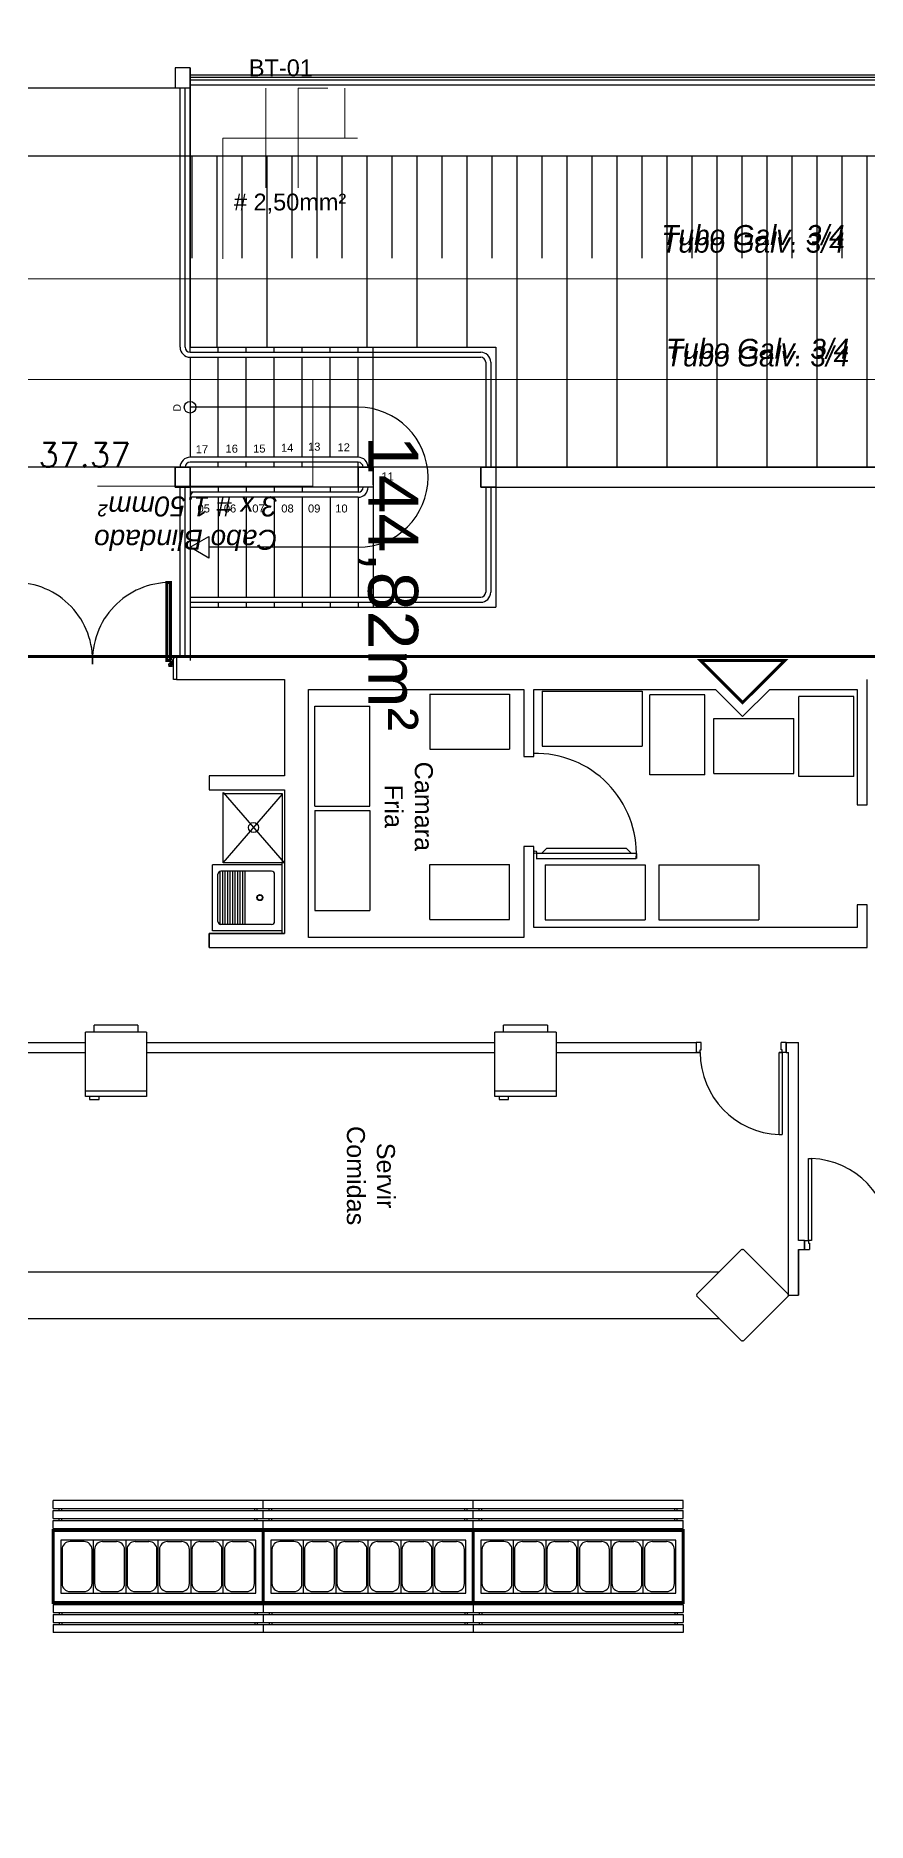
# Model space of a CAD drawing. Header units: metres. Extents: x -331 to 2982, y 362 to 2539.
# Drawn here: x 2878.88 to 2887.19, y 1390.31 to 1408.17 of the extents above; entities that cross this region are included whole.
import ezdxf

# ---------------------------------------------------------------- set-up
doc = ezdxf.new("R2010")
doc.units = ezdxf.units.M
doc.layers.get('0').update_dxf_attribs({"color": 251})
doc.layers.get('Defpoints').update_dxf_attribs({"color": 251})
doc.layers.add('_cotas', color=251, linetype='Continuous', lineweight=13)
for name, color, linetype in [('Div', 251, 'Continuous'), ('Est', 251, 'Continuous'), ('Pis', 251, 'Continuous')]:
    doc.layers.add(name, color=color, linetype=linetype)
doc.styles.add('COTA', font='simplex.shx')
doc.styles.add('DESTAQUE', font='arial.ttf', dxfattribs={"height": 0.4})
doc.styles.get("Standard").update_dxf_attribs({"font": 'arial.ttf', "height": 0.3})
doc.styles.add('XR_BL2_AND_MON-REV15$0$R60-50', font='swissli.ttf', dxfattribs={"height": 0.08})
doc.styles.add('XR_BL2_AND_MON-REV15$0$R80-75', font='swissli.ttf', dxfattribs={"height": 0.15})
doc.dimstyles.new('EXEC_75', dxfattribs={"dimscale": 75, "dimtxt": 0.0032, "dimasz": 0.0022, "dimexe": 0, "dimexo": 0, "dimgap": 5e-05, "dimtad": 1, "dimzin": 4, "dimdsep": 46, "dimtxsty": 'COTA', "dimblk": 'ARCHTICK', "dimcen": 0, "dimclrd": 1, "dimclre": 1, "dimclrt": 2, "dimazin": 0, "dimtfac": 1, "dimtix": 1, "dimtmove": 2, "dimatfit": 3, "dimldrblk": 'DOT', "dimfxl": 1, "dimtvp": 1, "dimtolj": 1, "dimtzin": 0, "dimarcsym": 0})

# ---------------------------------------------------------------- blocks, each defined once
blk = doc.blocks.new('derw')
at = {"layer": 'Div', "color": 2, "linetype": 'Continuous', "lineweight": 15}
blk.add_lwpolyline([(814.419, 2191.53), (814.419, 2192.589), (816.571, 2192.589)], dxfattribs=at)
at = {"layer": 'Div', "color": 2, "linetype": 'Continuous', "lineweight": 15, "insert": (814.772, 2193.224), "char_height": 0.2, "attachment_point": 1}
blk.add_mtext_dynamic_manual_height_columns('{\\fArial|b0|i1|c0|p34;Cabo Blindado \\P3 x # 1,50mm²}', width=13.3188, gutter_width=2.5, heights=[0], dxfattribs=at)
blk = doc.blocks.new('rett')
at = {"color": 2, "linetype": 'Continuous', "lineweight": 15}
blk.add_line((813.966, 2203), (814.262, 2203), dxfattribs=at)
at = {"layer": 'Div', "color": 2, "linetype": 'Continuous', "lineweight": 15}
for p, q in [((813.645, 2202.003), (813.645, 2203)), ((813.966, 2202.003), (813.966, 2203)), ((814.435, 2202.502), (814.435, 2203))]:
    blk.add_line(p, q, dxfattribs=at)
blk.add_lwpolyline([(813.214, 2201.295), (813.214, 2202.502), (814.56, 2202.502)], dxfattribs=at)
at = {"layer": 'Div', "color": 2, "linetype": 'Continuous', "lineweight": 15, "char_height": 0.1683, "attachment_point": 1}
for s, insert in [('\\pxqc;\\PBT-01{\\fArial|b0|i1|c0|p34;  }', (808.19, 2203.569)), ('\\pxqc;\\P\\pi-0.92701,l1.92701,t1.92701;#^I2,50mm²', (808.198, 2202.227))]:
    blk.add_mtext_dynamic_manual_height_columns(s, width=11.20762, gutter_width=2.104, heights=[0], dxfattribs=dict(at, insert=insert))
blk = doc.blocks.new('_ARCHTICK')
at = {"color": 0, "linetype": 'ByBlock', "const_width": 0.15}
blk.add_lwpolyline([(-0.5, -0.5), (0.5, 0.5)], dxfattribs=at)
blk = doc.blocks.new('*D145')
at = {"color": 1, "linetype": 'Continuous', "lineweight": -2, "transparency": 16777216}
for p, q in [((2860.682, 1404.734), (2860.682, 1403.856)), ((2898.053, 1404.734), (2898.053, 1403.856)), ((2898.053, 1403.856), (2860.682, 1403.856))]:
    blk.add_line(p, q, dxfattribs=at)
at = {"layer": 'Defpoints', "color": 0, "transparency": 16777216}
for p in [(2860.682, 1404.734), (2898.053, 1404.734), (2860.682, 1403.856)]:
    blk.add_point(p, dxfattribs=at)
at = {"color": 1, "lineweight": -2, "transparency": 16777216, "xscale": 0.165, "yscale": 0.165, "zscale": 0.165, "rotation": 180}
blk.add_blockref('_ARCHTICK', (2860.682, 1403.856), dxfattribs=at)
at = {"color": 1, "lineweight": -2, "transparency": 16777216, "xscale": 0.165, "yscale": 0.165, "zscale": 0.165}
blk.add_blockref('_ARCHTICK', (2898.053, 1403.856), dxfattribs=at)
at = {"color": 2, "lineweight": 15, "transparency": 16777216, "insert": (2879.368, 1403.98), "char_height": 0.24, "attachment_point": 5, "style": 'COTA'}
blk.add_mtext('\\A1;37.37', dxfattribs=at)
blk = doc.blocks.new('_Dot')
at = {"color": 0, "linetype": 'ByBlock', "lineweight": -2}
blk.add_line((-0.5, 0), (-1, 0), dxfattribs=at)
at = {"color": 0, "linetype": 'ByBlock', "const_width": 0.5}
blk.add_lwpolyline([(-0.25, 0, 1), (0.25, 0, 1)], format="xyb", close=True, dxfattribs=at)
blk = doc.blocks.new('XR_BL2_AND_MON-REV15$0$P_M')
at = {"layer": 'Est'}
blk.add_lwpolyline([(0.46, -0.431), (0.453, -0.424), (0.46, -0.417), (0.007, 0.035), (0, 0.028), (-0.007, 0.035), (-0.46, -0.417), (-0.453, -0.424), (-0.46, -0.431), (-0.007, -0.884), (0, -0.877), (0.007, -0.884)], close=True, dxfattribs=at)

msp = doc.modelspace()

# ---------------------------------------------------------------- linework, layer by layer
at = {"lineweight": 0}
msp.add_lwpolyline([(2894.617, 1401.477), (2894.617, 1401.575), (2894.969, 1401.926), (2894.969, 1401.966), (2869.183, 1401.966), (2869.183, 1401.736), (2869.373, 1401.736), (2869.527, 1401.582), (2869.527, 1371.896), (2871.02, 1371.896), (2871.162, 1371.656), (2871.312, 1371.421), (2870.237, 1371.421), (2870.237, 1370.781), (2871.788, 1370.781, 0.087526), (2873.86, 1369.021)], format="xyb", dxfattribs=at)
at = {"layer": 'Div', "lineweight": 0}
for p, q in [((2877.638, 1398.106), (2879.375, 1398.106)), ((2877.738, 1398.006), (2879.375, 1398.006)), ((2879.986, 1398.106), (2883.471, 1398.106)), ((2879.986, 1398.006), (2883.471, 1398.006)), ((2884.082, 1398.106), (2885.484, 1398.106)), ((2884.082, 1398.006), (2885.484, 1398.006)), ((2886.384, 1398.106), (2886.507, 1398.106)), ((2886.384, 1398.006), (2886.407, 1398.006)), ((2886.384, 1398.006), (2886.407, 1398.006)), ((2886.407, 1395.581), (2886.407, 1398.006)), ((2886.507, 1396.126), (2886.507, 1398.106)), ((2886.567, 1396.126), (2886.507, 1396.126)), ((2886.507, 1396.036), (2886.587, 1396.036)), ((2886.507, 1396.036), (2886.507, 1395.581)), ((2886.507, 1396.036), (2886.567, 1396.036)), ((2886.507, 1395.581), (2886.507, 1396.036)), ((2886.407, 1395.581), (2886.507, 1395.581))]:
    msp.add_line(p, q, dxfattribs=at)
at = {"layer": 'Div', "color": 230, "linetype": 'Continuous', "lineweight": 0}
msp.add_lwpolyline([(2868.332, 1406.738), (2868.332, 1456.502, -0.414214), (2869.332, 1457.502), (2981.073, 1457.502, -0.573634), (2981.945, 1456.011), (2936.695, 1375.576, -0.270944), (2935.824, 1375.066), (2919.103, 1375.066, -0.27519), (2918.224, 1375.589), (2902.169, 1405.215, 0.27519), (2901.29, 1405.738), (2869.332, 1405.738, -0.414214)], format="xyb", close=True, dxfattribs=at)
at = {"layer": 'Div', "color": 150, "linetype": 'Continuous', "lineweight": 0}
msp.add_lwpolyline([(2889.016, 1425.514), (2942.006, 1425.514), (2942.006, 1420.437), (2949.223, 1420.437), (2949.223, 1411.112), (2947.522, 1407.716), (2898.053, 1407.716), (2898.053, 1404.734), (2868.289, 1404.734)], dxfattribs=at)
at = {"layer": 'Pis'}
for p, q in [((2880.422, 1407.85), (2880.272, 1407.85)), ((2880.272, 1407.85), (2880.272, 1407.65)), ((2880.422, 1407.85), (2880.422, 1407.65)), ((2880.422, 1407.65), (2880.422, 1407.85)), ((2878.622, 1407.65), (2880.272, 1407.65)), ((2880.272, 1407.65), (2880.422, 1407.65)), ((2880.322, 1405.056), (2880.322, 1407.65)), ((2880.322, 1405.056), (2880.322, 1407.65)), ((2880.372, 1405.056), (2880.372, 1407.65)), ((2880.372, 1405.056), (2880.372, 1407.65)), ((2880.422, 1407.779), (2897.158, 1407.779)), ((2880.422, 1407.754), (2897.158, 1407.754)), ((2880.422, 1407.729), (2897.158, 1407.729)), ((2880.422, 1407.679), (2897.158, 1407.679)), ((2880.422, 1407.65), (2880.422, 1405.056)), ((2880.422, 1405.006), (2880.422, 1407.65)), ((2878.472, 1406.968), (2880.422, 1406.968)), ((2880.422, 1406.968), (2895.985, 1406.968)), ((2880.443, 1405.946), (2880.443, 1406.968)), ((2880.693, 1405.946), (2880.693, 1406.968)), ((2880.943, 1405.946), (2880.943, 1406.968)), ((2881.193, 1405.946), (2881.193, 1406.968)), ((2881.443, 1405.946), (2881.443, 1406.968)), ((2881.693, 1405.946), (2881.693, 1406.968)), ((2881.943, 1405.946), (2881.943, 1406.968)), ((2882.193, 1405.946), (2882.193, 1406.968)), ((2882.443, 1405.946), (2882.443, 1406.968)), ((2882.693, 1405.946), (2882.693, 1406.968)), ((2882.943, 1405.946), (2882.943, 1406.968)), ((2883.193, 1405.946), (2883.193, 1406.968)), ((2883.443, 1405.946), (2883.443, 1406.968)), ((2883.693, 1405.946), (2883.693, 1406.968)), ((2883.943, 1405.946), (2883.943, 1406.968)), ((2884.193, 1405.946), (2884.193, 1406.968)), ((2884.443, 1405.946), (2884.443, 1406.968)), ((2884.693, 1405.946), (2884.693, 1406.968)), ((2884.943, 1405.946), (2884.943, 1406.968)), ((2885.193, 1405.946), (2885.193, 1406.968)), ((2885.443, 1405.946), (2885.443, 1406.968)), ((2885.693, 1405.946), (2885.693, 1406.968)), ((2885.943, 1405.946), (2885.943, 1406.968)), ((2886.193, 1405.946), (2886.193, 1406.968)), ((2886.443, 1405.946), (2886.443, 1406.968)), ((2886.693, 1405.946), (2886.693, 1406.968)), ((2886.943, 1405.946), (2886.943, 1406.968)), ((2887.193, 1405.946), (2887.193, 1406.968)), ((2880.693, 1405.056), (2880.693, 1405.946)), ((2881.193, 1405.056), (2881.193, 1405.946)), ((2882.193, 1405.056), (2882.193, 1405.946)), ((2882.693, 1405.056), (2882.693, 1405.946)), ((2883.193, 1405.056), (2883.193, 1405.946)), ((2883.693, 1403.856), (2883.693, 1405.946)), ((2884.193, 1403.856), (2884.193, 1405.946)), ((2884.693, 1403.856), (2884.693, 1405.946)), ((2885.193, 1403.856), (2885.193, 1405.946)), ((2885.693, 1403.856), (2885.693, 1405.946)), ((2886.193, 1403.856), (2886.193, 1405.946)), ((2886.693, 1403.856), (2886.693, 1405.946)), ((2887.193, 1403.856), (2887.193, 1405.946)), ((2880.422, 1405.056), (2883.478, 1405.056)), ((2880.422, 1405.006), (2883.328, 1405.006)), ((2880.422, 1404.956), (2883.328, 1404.956)), ((2880.422, 1404.956), (2880.422, 1403.956)), ((2880.702, 1405.006), (2880.702, 1405.056)), ((2880.702, 1403.956), (2880.702, 1404.956)), ((2880.982, 1405.006), (2880.982, 1405.056)), ((2880.982, 1403.956), (2880.982, 1404.956)), ((2881.262, 1405.006), (2881.262, 1405.056)), ((2881.262, 1403.956), (2881.262, 1404.956)), ((2881.542, 1405.006), (2881.542, 1405.056)), ((2881.542, 1403.956), (2881.542, 1404.956)), ((2881.822, 1405.006), (2881.822, 1405.056)), ((2881.822, 1403.956), (2881.822, 1404.956)), ((2882.102, 1405.006), (2882.102, 1405.056)), ((2882.102, 1403.956), (2882.102, 1404.956)), ((2882.252, 1403.681), (2882.252, 1405.056)), ((2883.478, 1405.056), (2883.478, 1402.456)), ((2883.378, 1404.906), (2883.378, 1403.856)), ((2883.428, 1404.906), (2883.428, 1403.856)), ((2882.102, 1404.456), (2880.422, 1404.456)), ((2882.102, 1403.956), (2880.422, 1403.956)), ((2882.102, 1403.906), (2880.422, 1403.906)), ((2880.702, 1403.856), (2880.702, 1403.906)), ((2880.982, 1403.856), (2880.982, 1403.906)), ((2881.262, 1403.856), (2881.262, 1403.906)), ((2881.542, 1403.856), (2881.542, 1403.906)), ((2882.102, 1403.856), (2882.102, 1403.906)), ((2880.422, 1403.856), (2880.272, 1403.856)), ((2880.272, 1403.856), (2880.272, 1403.656)), ((2880.272, 1403.856), (2880.272, 1403.656)), ((2880.272, 1403.856), (2880.422, 1403.856)), ((2880.272, 1403.656), (2880.272, 1403.856)), ((2880.422, 1403.856), (2880.422, 1403.656)), ((2880.422, 1403.656), (2880.422, 1403.856)), ((2882.102, 1403.856), (2880.422, 1403.856)), ((2880.422, 1403.856), (2880.422, 1403.656)), ((2882.102, 1403.856), (2882.102, 1403.656)), ((2882.102, 1403.856), (2882.252, 1403.856)), ((2882.102, 1403.656), (2882.102, 1403.856)), ((2882.252, 1403.856), (2882.252, 1403.656)), ((2883.328, 1403.856), (2895.985, 1403.856)), ((2883.328, 1403.856), (2883.328, 1403.656)), ((2883.328, 1403.856), (2883.478, 1403.856)), ((2883.328, 1403.656), (2883.328, 1403.856)), ((2883.478, 1403.856), (2883.478, 1403.656)), ((2880.272, 1403.656), (2880.422, 1403.656)), ((2880.422, 1403.656), (2880.272, 1403.656)), ((2880.322, 1401.966), (2880.322, 1403.656)), ((2880.322, 1401.966), (2880.322, 1403.656)), ((2880.372, 1401.966), (2880.372, 1403.656)), ((2880.372, 1401.966), (2880.372, 1403.656)), ((2880.422, 1403.656), (2880.422, 1401.926)), ((2882.102, 1403.656), (2880.422, 1403.656)), ((2882.102, 1403.606), (2880.422, 1403.606)), ((2882.102, 1403.556), (2880.422, 1403.556)), ((2880.702, 1403.656), (2880.702, 1403.606)), ((2880.702, 1403.556), (2880.702, 1402.556)), ((2880.982, 1403.656), (2880.982, 1403.606)), ((2880.982, 1403.556), (2880.982, 1402.556)), ((2881.262, 1403.656), (2881.262, 1403.606)), ((2881.262, 1403.556), (2881.262, 1402.556)), ((2881.542, 1403.656), (2881.542, 1403.606)), ((2881.542, 1403.556), (2881.542, 1402.556)), ((2881.822, 1403.656), (2881.822, 1403.606)), ((2881.822, 1403.556), (2881.822, 1402.556)), ((2882.102, 1403.656), (2882.102, 1403.606)), ((2882.252, 1403.656), (2882.102, 1403.656)), ((2882.102, 1403.556), (2882.102, 1402.556)), ((2882.252, 1403.656), (2882.252, 1402.456)), ((2883.328, 1403.656), (2895.985, 1403.656)), ((2883.478, 1403.656), (2883.328, 1403.656)), ((2883.378, 1403.656), (2883.378, 1402.606)), ((2883.428, 1403.656), (2883.428, 1402.606)), ((2880.424, 1403.056), (2880.611, 1403.164)), ((2880.611, 1403.164), (2880.611, 1402.948)), ((2880.611, 1402.948), (2880.424, 1403.056)), ((2882.102, 1403.056), (2880.611, 1403.056)), ((2880.422, 1402.556), (2883.328, 1402.556)), ((2880.422, 1402.506), (2883.328, 1402.506)), ((2880.422, 1402.456), (2883.478, 1402.456)), ((2880.702, 1402.506), (2880.702, 1402.456)), ((2880.982, 1402.506), (2880.982, 1402.456)), ((2881.262, 1402.506), (2881.262, 1402.456)), ((2881.542, 1402.506), (2881.542, 1402.456)), ((2881.822, 1402.506), (2881.822, 1402.456)), ((2882.102, 1402.506), (2882.102, 1402.456)), ((2880.257, 1401.951), (2880.267, 1401.951)), ((2880.257, 1401.736), (2880.257, 1401.951)), ((2880.267, 1401.966), (2880.267, 1401.951)), ((2880.287, 1401.966), (2880.267, 1401.966)), ((2880.287, 1401.966), (2888.794, 1401.966)), ((2880.287, 1401.966), (2880.287, 1401.736)), ((2880.287, 1401.926), (2880.287, 1401.736)), ((2880.287, 1401.926), (2880.287, 1401.736)), ((2880.287, 1401.736), (2880.257, 1401.736)), ((2880.287, 1401.736), (2881.367, 1401.736)), ((2881.367, 1401.736), (2881.367, 1400.773)), ((2887.195, 1400.482), (2887.195, 1401.736)), ((2881.607, 1399.156), (2881.607, 1401.635)), ((2881.607, 1401.635), (2883.759, 1401.635)), ((2882.818, 1401.587), (2882.818, 1401.037)), ((2882.818, 1401.587), (2883.618, 1401.587)), ((2883.618, 1401.587), (2883.618, 1401.037)), ((2883.759, 1401.635), (2883.759, 1400.965)), ((2883.859, 1400.965), (2883.859, 1401.636)), ((2883.859, 1401.636), (2885.675, 1401.636)), ((2883.944, 1401.617), (2883.944, 1401.067)), ((2883.944, 1401.617), (2884.944, 1401.617)), ((2884.944, 1401.617), (2884.944, 1401.067)), ((2885.57, 1401.581), (2885.02, 1401.581)), ((2885.02, 1400.781), (2885.02, 1401.581)), ((2885.57, 1400.781), (2885.57, 1401.581)), ((2885.675, 1401.636), (2885.948, 1401.363)), ((2885.948, 1401.363), (2886.22, 1401.636)), ((2886.22, 1401.636), (2887.095, 1401.636)), ((2887.059, 1401.565), (2886.509, 1401.565)), ((2886.509, 1400.765), (2886.509, 1401.565)), ((2887.059, 1400.765), (2887.059, 1401.565)), ((2887.095, 1401.636), (2887.095, 1400.482)), ((2881.671, 1401.469), (2882.221, 1401.469)), ((2881.671, 1400.469), (2881.671, 1401.469)), ((2882.221, 1400.469), (2882.221, 1401.469)), ((2885.66, 1400.796), (2885.66, 1401.346)), ((2885.66, 1401.346), (2886.46, 1401.346)), ((2886.46, 1400.796), (2886.46, 1401.346)), ((2882.818, 1401.037), (2883.618, 1401.037)), ((2883.944, 1401.067), (2884.944, 1401.067)), ((2883.759, 1400.965), (2883.859, 1400.965)), ((2881.367, 1400.773), (2880.612, 1400.773)), ((2880.612, 1400.773), (2880.612, 1400.633)), ((2885.57, 1400.781), (2885.02, 1400.781)), ((2885.66, 1400.796), (2886.46, 1400.796)), ((2887.059, 1400.765), (2886.509, 1400.765)), ((2880.612, 1400.633), (2881.367, 1400.633)), ((2880.612, 1400.633), (2881.367, 1400.633)), ((2880.752, 1399.903), (2880.752, 1400.606)), ((2880.752, 1400.606), (2881.362, 1399.903)), ((2881.347, 1400.591), (2880.752, 1400.591)), ((2880.752, 1399.903), (2881.347, 1400.588)), ((2881.347, 1399.903), (2881.347, 1400.591)), ((2881.367, 1400.633), (2881.367, 1399.196)), ((2881.671, 1400.469), (2882.221, 1400.469)), ((2881.671, 1400.426), (2882.221, 1400.426)), ((2881.671, 1400.426), (2881.671, 1399.426)), ((2882.221, 1400.426), (2882.221, 1399.426)), ((2887.095, 1400.482), (2887.195, 1400.482)), ((2883.859, 1400.065), (2883.759, 1400.065)), ((2883.759, 1400.065), (2883.759, 1399.156)), ((2883.859, 1399.256), (2883.859, 1400.065)), ((2884.885, 1399.995), (2883.885, 1399.995)), ((2883.885, 1399.995), (2883.885, 1399.945)), ((2883.935, 1399.995), (2883.985, 1400.045)), ((2884.785, 1400.045), (2883.985, 1400.045)), ((2884.837, 1399.995), (2884.787, 1400.045)), ((2884.885, 1399.995), (2884.885, 1399.945)), ((2881.342, 1399.883), (2880.647, 1399.883)), ((2880.647, 1399.221), (2880.647, 1399.883)), ((2880.7, 1399.316), (2880.7, 1399.788)), ((2880.723, 1399.287), (2880.723, 1399.818)), ((2881.237, 1399.818), (2880.73, 1399.818)), ((2880.748, 1399.286), (2880.748, 1399.818)), ((2881.362, 1399.903), (2880.752, 1399.903)), ((2880.773, 1399.286), (2880.773, 1399.818)), ((2880.798, 1399.286), (2880.798, 1399.818)), ((2880.823, 1399.286), (2880.823, 1399.818)), ((2880.848, 1399.286), (2880.848, 1399.818)), ((2880.873, 1399.286), (2880.873, 1399.818)), ((2880.898, 1399.286), (2880.898, 1399.818)), ((2880.923, 1399.286), (2880.923, 1399.818)), ((2880.948, 1399.286), (2880.948, 1399.818)), ((2880.973, 1399.286), (2880.973, 1399.818)), ((2881.267, 1399.571), (2881.267, 1399.788)), ((2881.342, 1399.201), (2881.342, 1399.903)), ((2882.818, 1399.335), (2882.818, 1399.885)), ((2882.818, 1399.885), (2883.618, 1399.885)), ((2883.618, 1399.335), (2883.618, 1399.885)), ((2883.884, 1399.945), (2884.884, 1399.945)), ((2883.972, 1399.883), (2883.972, 1399.333)), ((2883.972, 1399.883), (2884.972, 1399.883)), ((2884.972, 1399.883), (2884.972, 1399.333)), ((2885.11, 1399.883), (2885.11, 1399.333)), ((2885.11, 1399.883), (2886.11, 1399.883)), ((2886.11, 1399.883), (2886.11, 1399.333)), ((2881.267, 1399.316), (2881.267, 1399.571)), ((2881.671, 1399.426), (2882.221, 1399.426)), ((2887.195, 1399.482), (2887.095, 1399.482)), ((2887.095, 1399.482), (2887.095, 1399.256)), ((2887.195, 1399.056), (2887.195, 1399.482)), ((2881.237, 1399.286), (2880.73, 1399.286)), ((2882.818, 1399.335), (2883.618, 1399.335)), ((2887.095, 1399.256), (2883.859, 1399.256)), ((2883.972, 1399.333), (2884.972, 1399.333)), ((2885.11, 1399.333), (2886.11, 1399.333)), ((2880.612, 1399.056), (2880.612, 1399.196)), ((2880.612, 1399.196), (2881.367, 1399.196)), ((2881.367, 1399.196), (2880.612, 1399.196)), ((2880.612, 1399.196), (2880.612, 1399.056)), ((2880.612, 1399.056), (2887.195, 1399.056)), ((2881.342, 1399.221), (2880.647, 1399.221)), ((2883.759, 1399.156), (2881.607, 1399.156)), ((2879.375, 1397.565), (2879.375, 1398.209)), ((2879.986, 1398.209), (2879.375, 1398.209)), ((2879.9, 1398.278), (2879.461, 1398.278)), ((2879.461, 1398.209), (2879.461, 1398.278)), ((2879.9, 1398.278), (2879.9, 1398.209)), ((2879.986, 1398.209), (2879.986, 1397.565)), ((2883.471, 1397.565), (2883.471, 1398.209)), ((2884.082, 1398.209), (2883.471, 1398.209)), ((2883.996, 1398.278), (2883.557, 1398.278)), ((2883.557, 1398.209), (2883.557, 1398.278)), ((2883.996, 1398.278), (2883.996, 1398.209)), ((2884.082, 1398.209), (2884.082, 1397.565)), ((2877.638, 1398.106), (2879.375, 1398.106)), ((2877.738, 1398.006), (2879.375, 1398.006)), ((2879.986, 1398.106), (2883.471, 1398.106)), ((2879.986, 1398.006), (2883.471, 1398.006)), ((2884.082, 1398.106), (2885.484, 1398.106)), ((2884.082, 1398.006), (2885.484, 1398.006)), ((2885.534, 1398.106), (2885.484, 1398.106)), ((2885.534, 1398.106), (2885.484, 1398.106)), ((2885.484, 1398.106), (2885.484, 1398.006)), ((2885.524, 1398.006), (2885.484, 1398.006)), ((2885.484, 1398.006), (2885.524, 1398.006)), ((2885.524, 1398.006), (2885.524, 1398.031)), ((2885.524, 1398.031), (2885.534, 1398.031)), ((2885.534, 1398.031), (2885.534, 1398.106)), ((2886.384, 1398.006), (2886.314, 1398.006)), ((2886.314, 1398.006), (2886.344, 1398.006)), ((2886.314, 1397.186), (2886.314, 1398.006)), ((2886.384, 1398.106), (2886.334, 1398.106)), ((2886.334, 1398.031), (2886.334, 1398.106)), ((2886.344, 1398.031), (2886.334, 1398.031)), ((2886.344, 1398.006), (2886.344, 1398.031)), ((2886.344, 1398.006), (2886.344, 1397.186)), ((2886.384, 1398.106), (2886.507, 1398.106)), ((2886.384, 1398.106), (2886.384, 1398.006)), ((2886.384, 1398.006), (2886.384, 1398.106)), ((2886.384, 1398.106), (2886.384, 1398.006)), ((2886.384, 1398.006), (2886.407, 1398.006)), ((2886.384, 1398.006), (2886.407, 1398.006)), ((2886.407, 1395.581), (2886.407, 1398.006)), ((2886.507, 1396.126), (2886.507, 1398.106)), ((2879.986, 1397.62), (2879.375, 1397.62)), ((2879.986, 1397.565), (2879.375, 1397.565)), ((2879.417, 1397.565), (2879.417, 1397.536)), ((2879.417, 1397.536), (2879.511, 1397.536)), ((2879.511, 1397.536), (2879.511, 1397.565)), ((2884.082, 1397.62), (2883.471, 1397.62)), ((2884.082, 1397.565), (2883.471, 1397.565)), ((2883.513, 1397.565), (2883.513, 1397.536)), ((2883.513, 1397.536), (2883.607, 1397.536)), ((2883.607, 1397.536), (2883.607, 1397.565)), ((2886.314, 1397.186), (2886.344, 1397.186)), ((2886.607, 1396.946), (2886.637, 1396.946)), ((2886.607, 1396.126), (2886.607, 1396.946)), ((2886.637, 1396.946), (2886.637, 1396.126)), ((2886.567, 1396.126), (2886.507, 1396.126)), ((2886.507, 1396.036), (2886.587, 1396.036)), ((2886.507, 1396.036), (2886.507, 1395.581)), ((2886.507, 1396.036), (2886.567, 1396.036)), ((2886.507, 1395.581), (2886.507, 1396.036)), ((2886.567, 1396.036), (2886.567, 1396.126)), ((2886.567, 1396.126), (2886.567, 1396.036)), ((2886.567, 1396.126), (2886.607, 1396.126)), ((2886.567, 1396.036), (2886.567, 1396.126)), ((2886.567, 1396.036), (2886.617, 1396.036)), ((2886.637, 1396.126), (2886.607, 1396.126)), ((2886.607, 1396.126), (2886.607, 1396.101)), ((2886.607, 1396.101), (2886.617, 1396.101)), ((2886.617, 1396.101), (2886.617, 1396.036)), ((2878.431, 1395.814), (2885.714, 1395.814)), ((2886.407, 1395.581), (2886.507, 1395.581)), ((2878.431, 1395.347), (2885.714, 1395.347)), ((2881.154, 1393.527), (2879.054, 1393.527)), ((2879.054, 1393.447), (2879.054, 1393.527)), ((2881.154, 1393.447), (2881.154, 1393.527)), ((2883.254, 1393.527), (2881.154, 1393.527)), ((2881.154, 1393.447), (2881.154, 1393.527)), ((2883.254, 1393.447), (2883.254, 1393.527)), ((2885.354, 1393.527), (2883.254, 1393.527)), ((2883.254, 1393.447), (2883.254, 1393.527)), ((2885.354, 1393.447), (2885.354, 1393.527)), ((2879.054, 1393.447), (2881.154, 1393.447)), ((2879.054, 1393.427), (2881.154, 1393.427)), ((2879.054, 1393.347), (2879.054, 1393.427)), ((2879.054, 1393.347), (2881.154, 1393.347)), ((2879.114, 1393.427), (2879.114, 1393.447)), ((2879.114, 1393.327), (2879.114, 1393.347)), ((2879.139, 1393.427), (2879.139, 1393.447)), ((2879.139, 1393.327), (2879.139, 1393.347)), ((2881.069, 1393.427), (2881.069, 1393.447)), ((2881.069, 1393.327), (2881.069, 1393.347)), ((2881.094, 1393.427), (2881.094, 1393.447)), ((2881.094, 1393.327), (2881.094, 1393.347)), ((2881.154, 1393.447), (2883.254, 1393.447)), ((2881.154, 1393.347), (2881.154, 1393.427)), ((2881.154, 1393.427), (2883.254, 1393.427)), ((2881.154, 1393.347), (2881.154, 1393.427)), ((2881.154, 1393.347), (2883.254, 1393.347)), ((2881.214, 1393.427), (2881.214, 1393.447)), ((2881.214, 1393.327), (2881.214, 1393.347)), ((2881.239, 1393.427), (2881.239, 1393.447)), ((2881.239, 1393.327), (2881.239, 1393.347)), ((2883.169, 1393.427), (2883.169, 1393.447)), ((2883.169, 1393.327), (2883.169, 1393.347)), ((2883.194, 1393.427), (2883.194, 1393.447)), ((2883.194, 1393.327), (2883.194, 1393.347)), ((2883.254, 1393.447), (2885.354, 1393.447)), ((2883.254, 1393.347), (2883.254, 1393.427)), ((2883.254, 1393.427), (2885.354, 1393.427)), ((2883.254, 1393.347), (2883.254, 1393.427)), ((2883.254, 1393.347), (2885.354, 1393.347)), ((2883.314, 1393.427), (2883.314, 1393.447)), ((2883.314, 1393.327), (2883.314, 1393.347)), ((2883.339, 1393.427), (2883.339, 1393.447)), ((2883.339, 1393.327), (2883.339, 1393.347)), ((2885.269, 1393.427), (2885.269, 1393.447)), ((2885.269, 1393.327), (2885.269, 1393.347)), ((2885.294, 1393.427), (2885.294, 1393.447)), ((2885.294, 1393.327), (2885.294, 1393.347)), ((2885.354, 1393.347), (2885.354, 1393.427)), ((2879.054, 1393.327), (2881.154, 1393.327)), ((2879.054, 1393.247), (2879.054, 1393.327)), ((2879.054, 1393.247), (2881.154, 1393.247)), ((2879.114, 1393.227), (2879.114, 1393.247)), ((2879.139, 1393.227), (2879.139, 1393.247)), ((2881.069, 1393.227), (2881.069, 1393.247)), ((2881.094, 1393.227), (2881.094, 1393.247)), ((2881.154, 1393.247), (2881.154, 1393.327)), ((2881.154, 1393.327), (2883.254, 1393.327)), ((2881.154, 1393.247), (2881.154, 1393.327)), ((2881.154, 1393.247), (2883.254, 1393.247)), ((2881.214, 1393.227), (2881.214, 1393.247)), ((2881.239, 1393.227), (2881.239, 1393.247)), ((2883.169, 1393.227), (2883.169, 1393.247)), ((2883.194, 1393.227), (2883.194, 1393.247)), ((2883.254, 1393.247), (2883.254, 1393.327)), ((2883.254, 1393.327), (2885.354, 1393.327)), ((2883.254, 1393.247), (2883.254, 1393.327)), ((2883.254, 1393.247), (2885.354, 1393.247)), ((2883.314, 1393.227), (2883.314, 1393.247)), ((2883.339, 1393.227), (2883.339, 1393.247)), ((2885.269, 1393.227), (2885.269, 1393.247)), ((2885.294, 1393.227), (2885.294, 1393.247)), ((2885.354, 1393.247), (2885.354, 1393.327)), ((2881.079, 1393.132), (2879.129, 1393.132)), ((2879.129, 1393.132), (2879.129, 1392.602)), ((2879.141, 1393.037), (2879.141, 1392.697)), ((2879.361, 1393.117), (2879.221, 1393.117)), ((2879.441, 1392.697), (2879.441, 1393.037)), ((2879.454, 1393.132), (2879.454, 1392.602)), ((2879.466, 1393.037), (2879.466, 1392.697)), ((2879.546, 1393.117), (2879.686, 1393.117)), ((2879.766, 1392.697), (2879.766, 1393.037)), ((2879.779, 1393.132), (2879.779, 1392.602)), ((2879.791, 1393.037), (2879.791, 1392.697)), ((2879.871, 1393.117), (2880.011, 1393.117)), ((2880.091, 1392.697), (2880.091, 1393.037)), ((2880.104, 1392.602), (2880.104, 1393.132)), ((2880.116, 1393.037), (2880.116, 1392.697)), ((2880.196, 1393.117), (2880.336, 1393.117)), ((2880.416, 1392.697), (2880.416, 1393.037)), ((2880.429, 1393.132), (2880.429, 1392.602)), ((2880.441, 1393.037), (2880.441, 1392.697)), ((2880.521, 1393.117), (2880.661, 1393.117)), ((2880.741, 1392.697), (2880.741, 1393.037)), ((2880.754, 1392.602), (2880.754, 1393.132)), ((2880.766, 1393.037), (2880.766, 1392.697)), ((2880.846, 1393.117), (2880.986, 1393.117)), ((2881.066, 1392.697), (2881.066, 1393.037)), ((2881.079, 1392.602), (2881.079, 1393.132)), ((2883.179, 1393.132), (2881.229, 1393.132)), ((2881.229, 1393.132), (2881.229, 1392.602)), ((2881.241, 1393.037), (2881.241, 1392.697)), ((2881.461, 1393.117), (2881.321, 1393.117)), ((2881.541, 1392.697), (2881.541, 1393.037)), ((2881.554, 1393.132), (2881.554, 1392.602)), ((2881.566, 1393.037), (2881.566, 1392.697)), ((2881.646, 1393.117), (2881.786, 1393.117)), ((2881.866, 1392.697), (2881.866, 1393.037)), ((2881.879, 1393.132), (2881.879, 1392.602)), ((2881.891, 1393.037), (2881.891, 1392.697)), ((2881.971, 1393.117), (2882.111, 1393.117)), ((2882.191, 1392.697), (2882.191, 1393.037)), ((2882.204, 1392.602), (2882.204, 1393.132)), ((2882.216, 1393.037), (2882.216, 1392.697)), ((2882.296, 1393.117), (2882.436, 1393.117)), ((2882.516, 1392.697), (2882.516, 1393.037)), ((2882.529, 1393.132), (2882.529, 1392.602)), ((2882.541, 1393.037), (2882.541, 1392.697)), ((2882.621, 1393.117), (2882.761, 1393.117)), ((2882.841, 1392.697), (2882.841, 1393.037)), ((2882.854, 1392.602), (2882.854, 1393.132)), ((2882.866, 1393.037), (2882.866, 1392.697)), ((2882.946, 1393.117), (2883.086, 1393.117)), ((2883.166, 1392.697), (2883.166, 1393.037)), ((2883.179, 1392.602), (2883.179, 1393.132)), ((2885.279, 1393.132), (2883.329, 1393.132)), ((2883.329, 1393.132), (2883.329, 1392.602)), ((2883.341, 1393.037), (2883.341, 1392.697)), ((2883.561, 1393.117), (2883.421, 1393.117)), ((2883.641, 1392.697), (2883.641, 1393.037)), ((2883.654, 1393.132), (2883.654, 1392.602)), ((2883.666, 1393.037), (2883.666, 1392.697)), ((2883.746, 1393.117), (2883.886, 1393.117)), ((2883.966, 1392.697), (2883.966, 1393.037)), ((2883.979, 1393.132), (2883.979, 1392.602)), ((2883.991, 1393.037), (2883.991, 1392.697)), ((2884.071, 1393.117), (2884.211, 1393.117)), ((2884.291, 1392.697), (2884.291, 1393.037)), ((2884.304, 1392.602), (2884.304, 1393.132)), ((2884.316, 1393.037), (2884.316, 1392.697)), ((2884.396, 1393.117), (2884.536, 1393.117)), ((2884.616, 1392.697), (2884.616, 1393.037)), ((2884.629, 1393.132), (2884.629, 1392.602)), ((2884.641, 1393.037), (2884.641, 1392.697)), ((2884.721, 1393.117), (2884.861, 1393.117)), ((2884.941, 1392.697), (2884.941, 1393.037)), ((2884.954, 1392.602), (2884.954, 1393.132)), ((2884.966, 1393.037), (2884.966, 1392.697)), ((2885.046, 1393.117), (2885.186, 1393.117)), ((2885.266, 1392.697), (2885.266, 1393.037)), ((2885.279, 1392.602), (2885.279, 1393.132)), ((2879.054, 1392.487), (2881.154, 1392.487)), ((2879.054, 1392.487), (2879.054, 1392.407)), ((2879.114, 1392.507), (2879.114, 1392.487)), ((2879.129, 1392.602), (2881.079, 1392.602)), ((2879.139, 1392.507), (2879.139, 1392.487)), ((2879.221, 1392.617), (2879.361, 1392.617)), ((2879.546, 1392.617), (2879.686, 1392.617)), ((2879.871, 1392.617), (2880.011, 1392.617)), ((2880.196, 1392.617), (2880.336, 1392.617)), ((2880.521, 1392.617), (2880.661, 1392.617)), ((2880.846, 1392.617), (2880.986, 1392.617)), ((2881.069, 1392.507), (2881.069, 1392.487)), ((2881.094, 1392.507), (2881.094, 1392.487)), ((2881.154, 1392.487), (2881.154, 1392.407)), ((2881.154, 1392.487), (2883.254, 1392.487)), ((2881.154, 1392.487), (2881.154, 1392.407)), ((2881.214, 1392.507), (2881.214, 1392.487)), ((2881.229, 1392.602), (2883.179, 1392.602)), ((2881.239, 1392.507), (2881.239, 1392.487)), ((2881.321, 1392.617), (2881.461, 1392.617)), ((2881.646, 1392.617), (2881.786, 1392.617)), ((2881.971, 1392.617), (2882.111, 1392.617)), ((2882.296, 1392.617), (2882.436, 1392.617)), ((2882.621, 1392.617), (2882.761, 1392.617)), ((2882.946, 1392.617), (2883.086, 1392.617)), ((2883.169, 1392.507), (2883.169, 1392.487)), ((2883.194, 1392.507), (2883.194, 1392.487)), ((2883.254, 1392.487), (2883.254, 1392.407)), ((2883.254, 1392.487), (2885.354, 1392.487)), ((2883.254, 1392.487), (2883.254, 1392.407)), ((2883.314, 1392.507), (2883.314, 1392.487)), ((2883.329, 1392.602), (2885.279, 1392.602)), ((2883.339, 1392.507), (2883.339, 1392.487)), ((2883.421, 1392.617), (2883.561, 1392.617)), ((2883.746, 1392.617), (2883.886, 1392.617)), ((2884.071, 1392.617), (2884.211, 1392.617)), ((2884.396, 1392.617), (2884.536, 1392.617)), ((2884.721, 1392.617), (2884.861, 1392.617)), ((2885.046, 1392.617), (2885.186, 1392.617)), ((2885.269, 1392.507), (2885.269, 1392.487)), ((2885.294, 1392.507), (2885.294, 1392.487)), ((2885.354, 1392.487), (2885.354, 1392.407)), ((2879.054, 1392.407), (2881.154, 1392.407)), ((2879.054, 1392.387), (2881.154, 1392.387)), ((2879.054, 1392.387), (2879.054, 1392.307)), ((2879.054, 1392.307), (2881.154, 1392.307)), ((2879.054, 1392.287), (2881.154, 1392.287)), ((2879.054, 1392.287), (2879.054, 1392.207)), ((2879.114, 1392.407), (2879.114, 1392.387)), ((2879.114, 1392.307), (2879.114, 1392.287)), ((2879.139, 1392.407), (2879.139, 1392.387)), ((2879.139, 1392.307), (2879.139, 1392.287)), ((2881.069, 1392.407), (2881.069, 1392.387)), ((2881.069, 1392.307), (2881.069, 1392.287)), ((2881.094, 1392.407), (2881.094, 1392.387)), ((2881.094, 1392.307), (2881.094, 1392.287)), ((2881.154, 1392.407), (2883.254, 1392.407)), ((2881.154, 1392.387), (2881.154, 1392.307)), ((2881.154, 1392.387), (2883.254, 1392.387)), ((2881.154, 1392.387), (2881.154, 1392.307)), ((2881.154, 1392.307), (2883.254, 1392.307)), ((2881.154, 1392.287), (2881.154, 1392.207)), ((2881.154, 1392.287), (2883.254, 1392.287)), ((2881.154, 1392.287), (2881.154, 1392.207)), ((2881.214, 1392.407), (2881.214, 1392.387)), ((2881.214, 1392.307), (2881.214, 1392.287)), ((2881.239, 1392.407), (2881.239, 1392.387)), ((2881.239, 1392.307), (2881.239, 1392.287)), ((2883.169, 1392.407), (2883.169, 1392.387)), ((2883.169, 1392.307), (2883.169, 1392.287)), ((2883.194, 1392.407), (2883.194, 1392.387)), ((2883.194, 1392.307), (2883.194, 1392.287)), ((2883.254, 1392.407), (2885.354, 1392.407)), ((2883.254, 1392.387), (2883.254, 1392.307)), ((2883.254, 1392.387), (2885.354, 1392.387)), ((2883.254, 1392.387), (2883.254, 1392.307)), ((2883.254, 1392.307), (2885.354, 1392.307)), ((2883.254, 1392.287), (2883.254, 1392.207)), ((2883.254, 1392.287), (2885.354, 1392.287)), ((2883.254, 1392.287), (2883.254, 1392.207)), ((2883.314, 1392.407), (2883.314, 1392.387)), ((2883.314, 1392.307), (2883.314, 1392.287)), ((2883.339, 1392.407), (2883.339, 1392.387)), ((2883.339, 1392.307), (2883.339, 1392.287)), ((2885.269, 1392.407), (2885.269, 1392.387)), ((2885.269, 1392.307), (2885.269, 1392.287)), ((2885.294, 1392.407), (2885.294, 1392.387)), ((2885.294, 1392.307), (2885.294, 1392.287)), ((2885.354, 1392.387), (2885.354, 1392.307)), ((2885.354, 1392.287), (2885.354, 1392.207)), ((2881.154, 1392.207), (2879.054, 1392.207)), ((2883.254, 1392.207), (2881.154, 1392.207)), ((2885.354, 1392.207), (2883.254, 1392.207))]:
    msp.add_line(p, q, dxfattribs=at)
at = {"layer": 'Pis', "const_width": 0.03}
for points in [[(2880.191, 1402.704), (2880.226, 1402.704), (2880.226, 1401.924), (2880.191, 1401.924)], [(2886.371, 1401.926), (2885.948, 1401.504), (2885.526, 1401.926)], [(2881.154, 1392.507), (2879.054, 1392.507), (2879.054, 1393.227), (2881.154, 1393.227)], [(2883.254, 1392.507), (2881.154, 1392.507), (2881.154, 1393.227), (2883.254, 1393.227)], [(2885.354, 1392.507), (2883.254, 1392.507), (2883.254, 1393.227), (2885.354, 1393.227)]]:
    msp.add_lwpolyline(points, close=True, dxfattribs=at)
msp.add_lwpolyline([(2894.617, 1401.477), (2894.617, 1401.575), (2894.969, 1401.926), (2894.969, 1401.966), (2869.183, 1401.966), (2869.183, 1401.736), (2869.373, 1401.736), (2869.527, 1401.582), (2869.527, 1371.896), (2871.02, 1371.896), (2871.162, 1371.656), (2871.312, 1371.421), (2870.237, 1371.421), (2870.237, 1370.781), (2871.788, 1370.781, 0.087526), (2873.86, 1369.021)], format="xyb", dxfattribs=at)
msp.add_lwpolyline([(2880.219, 1401.873, -0.414214), (2880.217, 1401.874), (2880.217, 1401.886, -0.414214), (2880.219, 1401.888), (2880.231, 1401.888, 0.414214), (2880.232, 1401.889), (2880.232, 1401.924, -0.414214), (2880.234, 1401.926), (2880.246, 1401.926, -0.414214), (2880.247, 1401.924), (2880.247, 1401.918), (2880.246, 1401.918), (2880.246, 1401.924, 0.414214), (2880.246, 1401.925), (2880.234, 1401.925, 0.414214), (2880.233, 1401.924), (2880.233, 1401.889, -0.414214), (2880.231, 1401.887), (2880.219, 1401.887, 0.414214), (2880.218, 1401.886), (2880.218, 1401.874, 0.414214), (2880.219, 1401.874), (2880.246, 1401.874, 0.414214), (2880.246, 1401.874), (2880.246, 1401.881), (2880.247, 1401.881), (2880.247, 1401.874, -0.414214), (2880.246, 1401.873)], format="xyb", close=True, dxfattribs=at)
at = {"layer": 'Pis'}
for centre, radius in [((2880.422, 1404.456), 0.0587), ((2881.057, 1400.254), 0.05), ((2883.873, 1400.008), 0.0125), ((2881.12, 1399.554), 0.0301), ((2881.12, 1399.554), 0.025)]:
    msp.add_circle(centre, radius, dxfattribs=at)
for centre, radius, start, end in [((2880.422, 1405.056), 0.1, 180, 270), ((2880.422, 1405.056), 0.05, 180, 270), ((2883.328, 1404.906), 0.1, 0, 90), ((2883.328, 1404.906), 0.05, 0, 90), ((2882.102, 1403.756), 0.7, 270, 90), ((2880.422, 1403.856), 0.1, 90, 180), ((2880.422, 1403.856), 0.05, 90, 180), ((2882.102, 1403.856), 0.1, 0, 90), ((2882.102, 1403.856), 0.05, 0, 90), ((2882.102, 1403.656), 0.1, 270, 0), ((2882.102, 1403.656), 0.05, 270, 0), ((2878.671, 1401.928), 0.776, 357.1403, 90.2913), ((2880.222, 1401.928), 0.776, 89.7087, 182.8597), ((2883.328, 1402.606), 0.05, 270, 0), ((2883.328, 1402.606), 0.1, 270, 0), ((2883.881, 1399.991), 1.004, 357.3735, 91.4721), ((2880.73, 1399.788), 0.03, 89.9652, 180), ((2881.237, 1399.788), 0.03, 0, 90), ((2880.73, 1399.316), 0.03, 180, 270.0348), ((2881.237, 1399.316), 0.03, 270, 0), ((2886.345, 1398.006), 0.821, 180.0276, 267.8374), ((2886.606, 1396.126), 0.821, 0.0276, 87.8374), ((2879.221, 1393.037), 0.08, 90, 180), ((2879.361, 1393.037), 0.08, 0, 90), ((2879.546, 1393.037), 0.08, 90, 180), ((2879.686, 1393.037), 0.08, 0, 90), ((2879.871, 1393.037), 0.08, 90, 180), ((2880.011, 1393.037), 0.08, 0, 90), ((2880.196, 1393.037), 0.08, 90, 180), ((2880.336, 1393.037), 0.08, 0, 90), ((2880.521, 1393.037), 0.08, 90, 180), ((2880.661, 1393.037), 0.08, 0, 90), ((2880.846, 1393.037), 0.08, 90, 180), ((2880.986, 1393.037), 0.08, 0, 90), ((2881.321, 1393.037), 0.08, 90, 180), ((2881.461, 1393.037), 0.08, 0, 90), ((2881.646, 1393.037), 0.08, 90, 180), ((2881.786, 1393.037), 0.08, 0, 90), ((2881.971, 1393.037), 0.08, 90, 180), ((2882.111, 1393.037), 0.08, 0, 90), ((2882.296, 1393.037), 0.08, 90, 180), ((2882.436, 1393.037), 0.08, 0, 90), ((2882.621, 1393.037), 0.08, 90, 180), ((2882.761, 1393.037), 0.08, 0, 90), ((2882.946, 1393.037), 0.08, 90, 180), ((2883.086, 1393.037), 0.08, 0, 90), ((2883.421, 1393.037), 0.08, 90, 180), ((2883.561, 1393.037), 0.08, 0, 90), ((2883.746, 1393.037), 0.08, 90, 180), ((2883.886, 1393.037), 0.08, 0, 90), ((2884.071, 1393.037), 0.08, 90, 180), ((2884.211, 1393.037), 0.08, 0, 90), ((2884.396, 1393.037), 0.08, 90, 180), ((2884.536, 1393.037), 0.08, 0, 90), ((2884.721, 1393.037), 0.08, 90, 180), ((2884.861, 1393.037), 0.08, 0, 90), ((2885.046, 1393.037), 0.08, 90, 180), ((2885.186, 1393.037), 0.08, 0, 90), ((2879.221, 1392.697), 0.08, 180, 270), ((2879.361, 1392.697), 0.08, 270, 0), ((2879.546, 1392.697), 0.08, 180, 270), ((2879.686, 1392.697), 0.08, 270, 0), ((2879.871, 1392.697), 0.08, 180, 270), ((2880.011, 1392.697), 0.08, 270, 0), ((2880.196, 1392.697), 0.08, 180, 270), ((2880.336, 1392.697), 0.08, 270, 0), ((2880.521, 1392.697), 0.08, 180, 270), ((2880.661, 1392.697), 0.08, 270, 0), ((2880.846, 1392.697), 0.08, 180, 270), ((2880.986, 1392.697), 0.08, 270, 0), ((2881.321, 1392.697), 0.08, 180, 270), ((2881.461, 1392.697), 0.08, 270, 0), ((2881.646, 1392.697), 0.08, 180, 270), ((2881.786, 1392.697), 0.08, 270, 0), ((2881.971, 1392.697), 0.08, 180, 270), ((2882.111, 1392.697), 0.08, 270, 0), ((2882.296, 1392.697), 0.08, 180, 270), ((2882.436, 1392.697), 0.08, 270, 0), ((2882.621, 1392.697), 0.08, 180, 270), ((2882.761, 1392.697), 0.08, 270, 0), ((2882.946, 1392.697), 0.08, 180, 270), ((2883.086, 1392.697), 0.08, 270, 0), ((2883.421, 1392.697), 0.08, 180, 270), ((2883.561, 1392.697), 0.08, 270, 0), ((2883.746, 1392.697), 0.08, 180, 270), ((2883.886, 1392.697), 0.08, 270, 0), ((2884.071, 1392.697), 0.08, 180, 270), ((2884.211, 1392.697), 0.08, 270, 0), ((2884.396, 1392.697), 0.08, 180, 270), ((2884.536, 1392.697), 0.08, 270, 0), ((2884.721, 1392.697), 0.08, 180, 270), ((2884.861, 1392.697), 0.08, 270, 0), ((2885.046, 1392.697), 0.08, 180, 270), ((2885.186, 1392.697), 0.08, 270, 0)]:
    msp.add_arc(centre, radius, start, end, dxfattribs=at)

# ---------------------------------------------------------------- block references
at = {"layer": 'Div', "color": 150, "linetype": 'Continuous', "lineweight": 15}
msp.add_blockref('rett', (2067.536, -795.355), dxfattribs=at)
at = {"layer": 'Div', "color": 150, "linetype": 'Continuous', "lineweight": 15, "rotation": 180}
msp.add_blockref('derw', (3696.067, 3596.255), dxfattribs=at)
at = {"layer": 'Pis'}
msp.add_blockref('XR_BL2_AND_MON-REV15$0$P_M', (2885.947, 1396.005), dxfattribs=at)

# ---------------------------------------------------------------- texts
at = {"layer": '_cotas', "lineweight": 0, "insert": (2882.703, 1402.696), "char_height": 0.5, "width": 2.2626, "attachment_point": 2, "rotation": 270, "style": 'DESTAQUE'}
msp.add_mtext('144,82m²', dxfattribs=at)
at = {"layer": 'Div', "color": 2, "linetype": 'Continuous', "lineweight": 0, "char_height": 0.2, "attachment_point": 1}
for insert in [(2885.136, 1406.277), (2885.136, 1406.201), (2885.181, 1405.14), (2885.181, 1405.064)]:
    msp.add_mtext_dynamic_manual_height_columns('{\\fArial|b0|i1|c0|p34;Tubo Galv. 3/4 }', width=13.3188, gutter_width=2.5, heights=[0], dxfattribs=dict(at, insert=insert))
at = {"layer": 'Pis'}
for s, height, rotation, style, p in [('D', 0.075, 90, 'XR_BL2_AND_MON-REV15$0$R80-75', (2880.329, 1404.413)), ('17', 0.08, 360, 'XR_BL2_AND_MON-REV15$0$R60-50', (2880.478, 1403.996)), ('16', 0.08, 360, 'XR_BL2_AND_MON-REV15$0$R60-50', (2880.776, 1404.002)), ('15', 0.08, 360, 'XR_BL2_AND_MON-REV15$0$R60-50', (2881.052, 1404.003)), ('14', 0.08, 360, 'XR_BL2_AND_MON-REV15$0$R60-50', (2881.331, 1404.011)), ('13', 0.08, 360, 'XR_BL2_AND_MON-REV15$0$R60-50', (2881.601, 1404.022)), ('12', 0.08, 360, 'XR_BL2_AND_MON-REV15$0$R60-50', (2881.896, 1404.015)), ('11', 0.08, 360, 'XR_BL2_AND_MON-REV15$0$R60-50', (2882.335, 1403.724)), ('05', 0.08, 360, 'XR_BL2_AND_MON-REV15$0$R60-50', (2880.496, 1403.404)), ('06', 0.08, 360, 'XR_BL2_AND_MON-REV15$0$R60-50', (2880.759, 1403.404)), ('07', 0.08, 360, 'XR_BL2_AND_MON-REV15$0$R60-50', (2881.044, 1403.404)), ('08', 0.08, 360, 'XR_BL2_AND_MON-REV15$0$R60-50', (2881.334, 1403.404)), ('09', 0.08, 360, 'XR_BL2_AND_MON-REV15$0$R60-50', (2881.601, 1403.404)), ('10', 0.08, 360, 'XR_BL2_AND_MON-REV15$0$R60-50', (2881.873, 1403.404))]:
    msp.add_text(s, height=height, rotation=rotation, dxfattribs=dict(at, style=style)).set_placement(p)
at = {"layer": 'Pis', "width": 2.2626, "rotation": 270, "style": 'DESTAQUE'}
for s, insert, char_height, attachment_point in [('144,82m²', (2882.703, 1402.696), 0.5, 2), ('Camara\\PFria', (2882.367, 1400.466), 0.18, 8), ('Servir\\PComidas', (2881.988, 1396.775), 0.18, 8)]:
    msp.add_mtext(s, dxfattribs=dict(at, insert=insert, char_height=char_height, attachment_point=attachment_point))

# ---------------------------------------------------------------- dimensions: what is measured, and where the dimension line sits
at = {"color": 30, "linetype": 'Continuous', "lineweight": 15, "true_color": 0xf8991e}
dim = msp.add_aligned_dim(p1=(2898.053, 1404.734), p2=(2860.682, 1404.734), distance=0.879, dimstyle='EXEC_75', dxfattribs=at)
dim.commit()
dim.dimension.update_dxf_attribs({"geometry": '*D145', "text_midpoint": (2879.368, 1403.98)})

doc.saveas('drawing.dxf')
